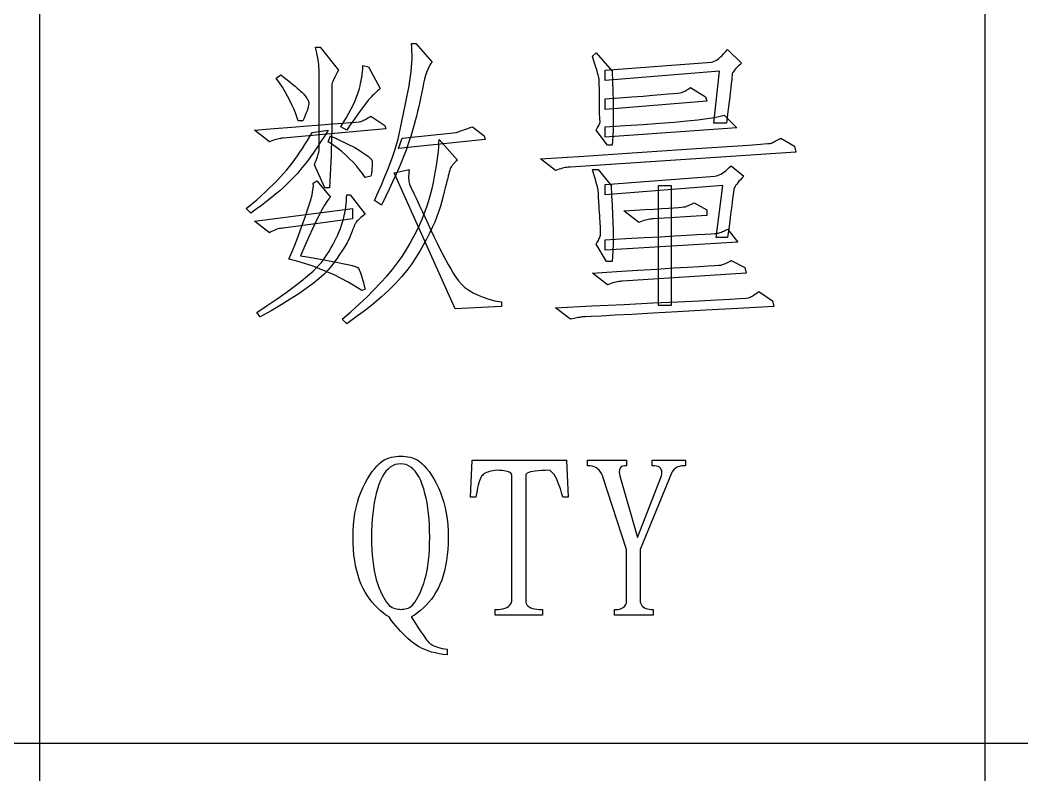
# Model space of a CAD drawing. Extents: x 0 to 420, y 0 to 297.
# Drawn here: x 386.83 to 395.31, y 21.39 to 27.79 of the extents above; entities that cross this region are included whole.
import ezdxf

# ---------------------------------------------------------------- set-up
doc = ezdxf.new("R2010")
doc.units = 0

msp = doc.modelspace()

# ---------------------------------------------------------------- linework, layer by layer
at = {"color": 7, "lineweight": 25}
for p, q in [((387, 15), (387, 35)), ((395, 15), (395, 35)), ((415, 21.66), (363, 21.66))]:
    msp.add_line(p, q, dxfattribs=at)
for points in [[(389.5289, 27.3609), (389.5178, 27.3419), (389.5078, 27.3242), (389.4991, 27.3076), (389.4914, 27.2921), (389.485, 27.2779), (389.4797, 27.2648), (389.4756, 27.2529), (389.4727, 27.2421), (389.4709, 27.2326), (389.4703, 27.2242), (389.4703, 27.214), (389.4703, 27.1992), (389.4703, 27.1796), (389.4703, 27.1554), (389.4703, 27.1265), (389.4703, 27.0929), (389.4703, 27.0546), (389.4703, 27.0117), (389.4703, 26.964), (389.4703, 26.9117), (389.4702, 26.857), (389.4695, 26.8023), (389.4686, 26.7476), (389.4672, 26.6929), (389.4655, 26.6382), (389.4633, 26.5835), (389.4608, 26.5289), (389.4578, 26.4742), (389.4545, 26.4195), (389.4508, 26.3648), (389.4117, 26.3648), (389.3239, 26.5601), (389.3313, 26.5789), (389.3379, 26.5961), (389.3438, 26.6117), (389.3488, 26.6257), (389.3531, 26.6382), (389.3567, 26.6492), (389.3594, 26.6586), (389.3614, 26.6664), (389.3625, 26.6726), (389.3629, 26.6773), (389.3629, 26.6841), (389.3629, 26.6966), (389.3629, 26.7149), (389.3629, 26.739), (389.3629, 26.7689), (389.3629, 26.8044), (389.3629, 26.8458), (389.3629, 26.8929), (389.3629, 26.9458), (389.3629, 27.0044), (389.3629, 27.0635), (389.3629, 27.1175), (389.3629, 27.1666), (389.3629, 27.2107), (389.3629, 27.2498), (389.3629, 27.2839), (389.3629, 27.3131), (389.3629, 27.3373), (389.3629, 27.3564), (389.3629, 27.3707), (389.3626, 27.3831), (389.3618, 27.3968), (389.3603, 27.412), (389.3582, 27.4285), (389.3556, 27.4463), (389.3524, 27.4656), (389.3486, 27.4862), (389.3442, 27.5082), (389.3392, 27.5315), (389.3336, 27.5562), (389.3727, 27.5562)], [(390.1295, 26.7701), (390.1157, 26.7285), (390.0996, 26.6839), (390.0813, 26.6363), (390.0608, 26.5857), (390.038, 26.532), (390.0129, 26.4753), (389.9856, 26.4156), (389.9561, 26.3529), (389.9243, 26.2871), (389.8903, 26.2183), (389.8317, 26.2574), (389.8636, 26.328), (389.8932, 26.3955), (389.9203, 26.4597), (389.9449, 26.5207), (389.9672, 26.5784), (389.9869, 26.633), (390.0043, 26.6843), (390.0192, 26.7324), (390.0316, 26.7773), (390.0416, 26.8189), (390.0504, 26.859), (390.059, 26.8994), (390.0676, 26.9399), (390.076, 26.9806), (390.0844, 27.0215), (390.0926, 27.0627), (390.1008, 27.104), (390.1088, 27.1455), (390.1168, 27.1872), (390.1246, 27.2291), (390.1319, 27.2704), (390.1379, 27.3105), (390.1428, 27.3493), (390.1465, 27.3869), (390.149, 27.4231), (390.1504, 27.4582), (390.1506, 27.4919), (390.1496, 27.5244), (390.1475, 27.5556), (390.1442, 27.5855), (390.1832, 27.5855), (390.3199, 27.4293), (390.3103, 27.4179), (390.3008, 27.4035), (390.2915, 27.3859), (390.2824, 27.3652), (390.2736, 27.3414), (390.2649, 27.3144), (390.2564, 27.2843), (390.2481, 27.2511), (390.24, 27.2148), (390.2321, 27.1753), (390.224, 27.1344), (390.2155, 27.0935), (390.2064, 27.0527), (390.1969, 27.0121), (390.1869, 26.9715), (390.1764, 26.931), (390.1654, 26.8906), (390.1539, 26.8503), (390.142, 26.8102)], [(391.8434, 27.3511), (391.8469, 27.2623), (391.8496, 27.1793), (391.8516, 27.1021), (391.8528, 27.0308), (391.8531, 26.9654), (391.8528, 26.9058), (391.8516, 26.8521), (391.8496, 26.8043), (391.8469, 26.7623), (391.8434, 26.7261), (391.8043, 26.7261), (391.7067, 26.8531), (391.7141, 26.8644), (391.7205, 26.875), (391.7261, 26.8847), (391.7309, 26.8937), (391.7347, 26.9019), (391.7377, 26.9093), (391.7398, 26.916), (391.741, 26.9218), (391.7414, 26.9269), (391.7408, 26.9312), (391.7399, 26.9365), (391.7391, 26.9445), (391.7383, 26.9552), (391.7377, 26.9687), (391.7372, 26.9849), (391.7368, 27.0039), (391.7364, 27.0255), (391.7361, 27.05), (391.736, 27.0771), (391.736, 27.107), (391.7359, 27.137), (391.7358, 27.1644), (391.7355, 27.1893), (391.7352, 27.2117), (391.7347, 27.2315), (391.7342, 27.2488), (391.7336, 27.2635), (391.7328, 27.2757), (391.732, 27.2854), (391.7311, 27.2925), (391.7297, 27.2997), (391.7274, 27.3093), (391.7242, 27.3215), (391.7202, 27.3363), (391.7152, 27.3536), (391.7094, 27.3734), (391.7027, 27.3958), (391.6951, 27.4207), (391.6867, 27.4481), (391.6774, 27.4781), (391.7067, 27.5074)], [(392.8102, 26.9117), (392.7028, 26.9117), (392.7516, 27.3511), (391.7848, 27.273), (391.7848, 27.3609), (392.6832, 27.4293), (392.6951, 27.4321), (392.7075, 27.4367), (392.7202, 27.443), (392.7332, 27.4511), (392.7467, 27.461), (392.7606, 27.4726), (392.7748, 27.486), (392.7895, 27.5011), (392.8045, 27.518), (392.8199, 27.5367), (392.9371, 27.4195), (392.9223, 27.4063), (392.909, 27.3939), (392.8973, 27.3824), (392.8871, 27.3718), (392.8785, 27.3621), (392.8715, 27.3533), (392.866, 27.3453), (392.8621, 27.3382), (392.8598, 27.332), (392.859, 27.3267), (392.8585, 27.3182), (392.8571, 27.3023), (392.8546, 27.2791), (392.8512, 27.2486), (392.8468, 27.2107), (392.8414, 27.1656), (392.8351, 27.1131), (392.8278, 27.0533), (392.8195, 26.9861)], [(389.7828, 27.3902), (389.8805, 27.2046), (389.8689, 27.1948), (389.8575, 27.1847), (389.8462, 27.1745), (389.8352, 27.164), (389.8243, 27.1534), (389.8137, 27.1425), (389.8033, 27.1315), (389.793, 27.1203), (389.7829, 27.1088), (389.7731, 27.0972), (389.7625, 27.0842), (389.7504, 27.0687), (389.7368, 27.0506), (389.7215, 27.03), (389.7047, 27.0069), (389.6863, 26.9812), (389.6664, 26.953), (389.645, 26.9222), (389.6219, 26.8889), (389.5973, 26.8531), (389.5485, 26.8824), (389.5729, 26.9225), (389.5953, 26.9609), (389.6158, 26.9975), (389.6344, 27.0324), (389.651, 27.0655), (389.6656, 27.0968), (389.6783, 27.1264), (389.6891, 27.1543), (389.6979, 27.1803), (389.7047, 27.2046), (389.7103, 27.2277), (389.7153, 27.25), (389.7197, 27.2714), (389.7234, 27.2921), (389.7267, 27.3121), (389.7293, 27.3312), (389.7314, 27.3496), (389.7328, 27.3671), (389.7337, 27.3839), (389.734, 27.4)], [(389.1871, 26.9312), (389.1765, 26.9647), (389.1641, 26.9988), (389.1499, 27.0335), (389.134, 27.0687), (389.1163, 27.1045), (389.0969, 27.141), (389.0757, 27.178), (389.0528, 27.2156), (389.028, 27.2538), (389.0016, 27.2925), (389.0406, 27.3218), (389.0689, 27.2992), (389.0949, 27.2781), (389.1189, 27.2585), (389.1407, 27.2406), (389.1603, 27.2242), (389.1778, 27.2093), (389.1931, 27.196), (389.2063, 27.1843), (389.2173, 27.1742), (389.2262, 27.1656), (389.2337, 27.1578), (389.2407, 27.1502), (389.247, 27.1426), (389.2527, 27.1351), (389.2579, 27.1277), (389.2625, 27.1205), (389.2665, 27.1133), (389.27, 27.1062), (389.2728, 27.0992), (389.275, 27.0923), (389.2763, 27.0846), (389.2762, 27.075), (389.2747, 27.0635), (389.2719, 27.0502), (389.2677, 27.035), (389.2621, 27.0179), (389.2552, 26.999), (389.2469, 26.9783), (389.2372, 26.9557), (389.2262, 26.9312)], [(391.7848, 27.1168), (391.9037, 27.1261), (392.0106, 27.1345), (392.1053, 27.1421), (392.1879, 27.1488), (392.2584, 27.1546), (392.3168, 27.1595), (392.3631, 27.1636), (392.3973, 27.1668), (392.4194, 27.169), (392.4293, 27.1705), (392.4336, 27.1718), (392.4387, 27.1738), (392.4445, 27.1765), (392.4512, 27.1798), (392.4586, 27.1839), (392.4668, 27.1886), (392.4758, 27.194), (392.4856, 27.2002), (392.4961, 27.2069), (392.5074, 27.2144), (392.6344, 27.1363), (392.6442, 27.0972), (391.7848, 27.0289)], [(388.816, 26.8531), (388.9832, 26.8661), (389.1332, 26.8779), (389.2661, 26.8884), (389.3817, 26.8976), (389.4801, 26.9056), (389.5613, 26.9123), (389.6254, 26.9177), (389.6723, 26.9218), (389.702, 26.9247), (389.7145, 26.9263), (389.7189, 26.9276), (389.7242, 26.9296), (389.7306, 26.9323), (389.7379, 26.9357), (389.7462, 26.9398), (389.7555, 26.9445), (389.7657, 26.9499), (389.777, 26.956), (389.7892, 26.9628), (389.8024, 26.9703), (389.9196, 26.8921), (389.9293, 26.8628), (389.0602, 26.7847), (389.052, 26.7844), (389.043, 26.7836), (389.0332, 26.7821), (389.0227, 26.78), (389.0114, 26.7774), (388.9992, 26.7742), (388.9864, 26.7704), (388.9727, 26.766), (388.9582, 26.761), (388.943, 26.7554)], [(391.7848, 26.8824), (391.9531, 26.8921), (392.1063, 26.9019), (392.2444, 26.9117), (392.3676, 26.9214), (392.4757, 26.9312), (392.5688, 26.941), (392.6468, 26.9507), (392.7098, 26.9605), (392.7578, 26.9703), (392.7906, 26.98), (392.8981, 26.8726), (391.7848, 26.7945)], [(390.6617, 26.8824), (390.7594, 26.8043), (390.7692, 26.775), (390.0367, 26.6968), (390.066, 26.7847), (390.525, 26.8335), (390.5317, 26.8358), (390.5399, 26.8386), (390.5496, 26.842), (390.561, 26.8461), (390.5739, 26.8506), (390.5883, 26.8558), (390.6043, 26.8616), (390.6219, 26.8679), (390.6411, 26.8749)], [(389.153, 26.4576), (389.1255, 26.429), (389.0961, 26.4), (389.0646, 26.3704), (389.0311, 26.3404), (388.9955, 26.3099), (388.9578, 26.2789), (388.9182, 26.2474), (388.8764, 26.2154), (388.8326, 26.1829), (388.7867, 26.15), (388.7477, 26.189), (388.7915, 26.2257), (388.8332, 26.2615), (388.8728, 26.2964), (388.9102, 26.3304), (388.9454, 26.3636), (388.9785, 26.3959), (389.0095, 26.4272), (389.0383, 26.4578), (389.065, 26.4874), (389.0895, 26.5162), (389.1127, 26.5448), (389.1356, 26.5742), (389.158, 26.6042), (389.1801, 26.6349), (389.2018, 26.6663), (389.2231, 26.6984), (389.244, 26.7312), (389.2645, 26.7646), (389.2846, 26.7987), (389.3043, 26.8335), (389.441, 26.8531), (389.41, 26.8034), (389.3795, 26.756), (389.3495, 26.7108), (389.3199, 26.6679), (389.2909, 26.6273), (389.2623, 26.5888), (389.2343, 26.5526), (389.2067, 26.5187), (389.1796, 26.487)], [(389.441, 26.7554), (389.4606, 26.8043), (389.6656, 26.7066), (389.6899, 26.6915), (389.7119, 26.6775), (389.7317, 26.6646), (389.7492, 26.6527), (389.7645, 26.6419), (389.7776, 26.6322), (389.7884, 26.6235), (389.7969, 26.616), (389.8032, 26.6095), (389.8073, 26.6041), (389.8098, 26.5982), (389.8117, 26.5906), (389.813, 26.5811), (389.8135, 26.5697), (389.8134, 26.5564), (389.8125, 26.5414), (389.811, 26.5244), (389.8088, 26.5056), (389.8059, 26.485), (389.8024, 26.4625), (389.7535, 26.4527), (389.7311, 26.4856), (389.7067, 26.5179), (389.6803, 26.5497), (389.652, 26.5808), (389.6217, 26.6114), (389.5895, 26.6414), (389.5553, 26.6708), (389.5192, 26.6996), (389.4811, 26.7278)], [(390.403, 26.2525), (390.3911, 26.2099), (390.377, 26.1662), (390.3606, 26.1212), (390.342, 26.0752), (390.3212, 26.0279), (390.2981, 25.9794), (390.2727, 25.9298), (390.2451, 25.8791), (390.2153, 25.8271), (390.1832, 25.774), (390.1475, 25.72), (390.1067, 25.6656), (390.0608, 25.6106), (390.0098, 25.5552), (389.9537, 25.4993), (389.8926, 25.4429), (389.8264, 25.386), (389.7551, 25.3287), (389.6787, 25.2708), (389.5973, 25.2125), (389.5582, 25.2515), (389.6322, 25.3154), (389.7018, 25.3781), (389.767, 25.4396), (389.8278, 25.5), (389.8842, 25.5591), (389.9362, 25.6171), (389.9838, 25.674), (390.027, 25.7296), (390.0658, 25.7841), (390.1002, 25.8375), (390.1314, 25.8901), (390.1606, 25.9427), (390.1877, 25.9952), (390.2127, 26.0476), (390.2357, 26.0999), (390.2567, 26.1521), (390.2756, 26.2042), (390.2924, 26.2562), (390.3072, 26.3081), (390.3199, 26.3599), (390.3311, 26.4106), (390.341, 26.4593), (390.3498, 26.506), (390.3575, 26.5505), (390.3639, 26.5931), (390.3692, 26.6335), (390.3733, 26.672), (390.3762, 26.7084), (390.378, 26.7427), (390.3785, 26.775), (390.5348, 26.5992), (390.5236, 26.5895), (390.5133, 26.5798), (390.504, 26.5703), (390.4957, 26.5609), (390.4884, 26.5516), (390.4821, 26.5423), (390.4767, 26.5332), (390.4723, 26.5242), (390.4689, 26.5152), (390.4664, 26.5064), (390.4641, 26.496), (390.4608, 26.4822), (390.4566, 26.4651), (390.4516, 26.4447), (390.4457, 26.421), (390.4389, 26.3939), (390.4312, 26.3635), (390.4227, 26.3298), (390.4133, 26.2928)], [(391.2379, 26.6089), (391.6036, 26.6331), (391.9313, 26.6548), (392.2208, 26.6741), (392.4723, 26.691), (392.6857, 26.7054), (392.861, 26.7173), (392.9982, 26.7269), (393.0973, 26.7339), (393.1583, 26.7386), (393.1813, 26.7408), (393.1857, 26.7421), (393.191, 26.7441), (393.1974, 26.7468), (393.2047, 26.7502), (393.213, 26.7542), (393.2223, 26.7589), (393.2325, 26.7644), (393.2438, 26.7705), (393.256, 26.7773), (393.2692, 26.7847), (393.3864, 26.7164), (393.3961, 26.6675), (391.4918, 26.5406), (391.4818, 26.5403), (391.4711, 26.5394), (391.4599, 26.5379), (391.4481, 26.5359), (391.4357, 26.5333), (391.4227, 26.53), (391.4091, 26.5262), (391.395, 26.5218), (391.3802, 26.5168), (391.3649, 26.5113)], [(392.9567, 26.4625), (392.9418, 26.4473), (392.9283, 26.4332), (392.9164, 26.42), (392.9059, 26.4078), (392.8969, 26.3965), (392.8893, 26.3863), (392.8832, 26.377), (392.8785, 26.3687), (392.8754, 26.3614), (392.8737, 26.355), (392.8723, 26.3457), (392.8699, 26.3293), (392.8668, 26.3058), (392.8627, 26.2753), (392.8578, 26.2378), (392.852, 26.1933), (392.8453, 26.1418), (392.8377, 26.0832), (392.8293, 26.0175), (392.8199, 25.9449), (392.7223, 25.9449), (392.7809, 26.3843), (391.7848, 26.3062), (391.7848, 26.3941), (392.7125, 26.4625), (392.7244, 26.4651), (392.7368, 26.4691), (392.7495, 26.4745), (392.7625, 26.4812), (392.776, 26.4893), (392.7899, 26.4988), (392.8041, 26.5096), (392.8188, 26.5218), (392.8338, 26.5354), (392.8492, 26.5503)], [(390.1246, 26.521), (390.123, 26.5003), (390.1219, 26.481), (390.1214, 26.4632), (390.1215, 26.4468), (390.1222, 26.4319), (390.1235, 26.4185), (390.1253, 26.4065), (390.1277, 26.396), (390.1308, 26.387), (390.1344, 26.3794), (390.1394, 26.3701), (390.1467, 26.3556), (390.1562, 26.3361), (390.168, 26.3115), (390.182, 26.2818), (390.1983, 26.247), (390.2168, 26.2072), (390.2375, 26.1623), (390.2605, 26.1123), (390.2858, 26.0572), (390.3118, 26.0008), (390.3373, 25.947), (390.3622, 25.8958), (390.3865, 25.847), (390.4103, 25.8008), (390.4334, 25.7572), (390.456, 25.7161), (390.478, 25.6775), (390.4993, 25.6415), (390.5201, 25.608), (390.5424, 25.5769), (390.5684, 25.548), (390.5979, 25.5214), (390.6311, 25.497), (390.6678, 25.4749), (390.7082, 25.455), (390.7522, 25.4374), (390.7998, 25.422), (390.851, 25.4089), (390.9059, 25.398), (390.9059, 25.3589), (390.5153, 25.3394), (389.9977, 26.4918)], [(391.7067, 25.8863), (391.7141, 25.8978), (391.7207, 25.9087), (391.7266, 25.9192), (391.7317, 25.9293), (391.736, 25.9388), (391.7395, 25.9478), (391.7422, 25.9564), (391.7442, 25.9644), (391.7453, 25.972), (391.7457, 25.9791), (391.7456, 25.987), (391.7453, 25.9972), (391.7448, 26.0097), (391.7442, 26.0244), (391.7433, 26.0413), (391.7422, 26.0605), (391.7409, 26.0819), (391.7395, 26.1056), (391.7378, 26.1315), (391.736, 26.1597), (391.7341, 26.1878), (391.7325, 26.2134), (391.731, 26.2366), (391.7297, 26.2574), (391.7286, 26.2757), (391.7278, 26.2916), (391.7271, 26.305), (391.7266, 26.316), (391.7263, 26.3245), (391.7262, 26.3306), (391.7257, 26.3369), (391.7242, 26.3461), (391.7218, 26.358), (391.7184, 26.3728), (391.714, 26.3904), (391.7086, 26.4109), (391.7023, 26.4342), (391.6949, 26.4603), (391.6866, 26.4893), (391.6774, 26.521), (391.7262, 26.521), (391.8336, 26.3843), (391.839, 26.2988), (391.8434, 26.2179), (391.8468, 26.1418), (391.8492, 26.0703), (391.8507, 26.0035), (391.8512, 25.9414), (391.8507, 25.8839), (391.8492, 25.8312), (391.8468, 25.7832), (391.8434, 25.7398), (391.7946, 25.7398)], [(389.7242, 25.4957), (389.6671, 25.5317), (389.609, 25.5656), (389.5499, 25.5973), (389.4899, 25.6269), (389.4288, 25.6544), (389.3668, 25.6796), (389.3038, 25.7028), (389.2399, 25.7238), (389.1749, 25.7426), (389.109, 25.7593), (389.1515, 25.8642), (389.1891, 25.9601), (389.2218, 26.047), (389.2496, 26.125), (389.2726, 26.1939), (389.2906, 26.2539), (389.3038, 26.3048), (389.3121, 26.3468), (389.3156, 26.3798), (389.3141, 26.4039), (389.3434, 26.4234), (389.4606, 26.2867), (389.4457, 26.2711), (389.4285, 26.248), (389.409, 26.2172), (389.3871, 26.1789), (389.3629, 26.1329), (389.3364, 26.0793), (389.3074, 26.018), (389.2762, 25.9492), (389.2426, 25.8727), (389.2067, 25.7886), (389.2959, 25.7735), (389.3762, 25.7595), (389.4475, 25.7466), (389.5098, 25.7347), (389.5631, 25.7239), (389.6075, 25.7142), (389.6428, 25.7056), (389.6692, 25.698), (389.6866, 25.6915), (389.6949, 25.6861), (389.699, 25.6799), (389.7036, 25.671), (389.7084, 25.6596), (389.7137, 25.6455), (389.7194, 25.6287), (389.7254, 25.6093), (389.7319, 25.5873), (389.7387, 25.5627), (389.7459, 25.5354), (389.7535, 25.5054)], [(392.234, 25.3687), (392.234, 26.3843), (392.3414, 26.3843), (392.3414, 25.3687)], [(388.8649, 25.271), (388.8356, 25.3101), (388.9257, 25.3691), (389.0084, 25.4252), (389.0839, 25.4781), (389.152, 25.5281), (389.2128, 25.575), (389.2662, 25.6189), (389.3124, 25.6598), (389.3512, 25.6976), (389.3827, 25.7324), (389.4069, 25.7642), (389.4268, 25.7943), (389.4455, 25.824), (389.4631, 25.8533), (389.4795, 25.8822), (389.4948, 25.9107), (389.5088, 25.9388), (389.5217, 25.9666), (389.5334, 25.9939), (389.544, 26.0209), (389.5533, 26.0474), (389.5617, 26.0737), (389.5692, 26.1), (389.5757, 26.1261), (389.5815, 26.1521), (389.5863, 26.178), (389.5903, 26.2039), (389.5933, 26.2296), (389.5955, 26.2552), (389.5969, 26.2808), (389.5973, 26.3062), (389.6266, 26.3062), (389.7535, 26.1402), (389.7404, 26.1306), (389.7283, 26.1214), (389.7173, 26.1127), (389.7075, 26.1043), (389.6986, 26.0962), (389.6909, 26.0886), (389.6841, 26.0814), (389.6785, 26.0746), (389.674, 26.0681), (389.6705, 26.0621), (389.6674, 26.0557), (389.6641, 26.0484), (389.6604, 26.0401), (389.6565, 26.0308), (389.6522, 26.0206), (389.6477, 26.0093), (389.6429, 25.9971), (389.6377, 25.9839), (389.6323, 25.9698), (389.6266, 25.9546), (389.6198, 25.9381), (389.611, 25.9197), (389.6002, 25.8994), (389.5875, 25.8773), (389.5729, 25.8533), (389.5563, 25.8275), (389.5377, 25.7998), (389.5172, 25.7703), (389.4948, 25.7389), (389.4703, 25.7056), (389.4414, 25.6705), (389.4055, 25.6335), (389.3625, 25.5947), (389.3125, 25.5541), (389.2555, 25.5115), (389.1914, 25.4671), (389.1203, 25.4209), (389.0422, 25.3728), (388.9571, 25.3229)], [(392.6442, 26.1793), (392.6442, 26.1304), (392.1949, 26.1011), (392.1849, 26.1008), (392.1743, 26.1), (392.163, 26.0985), (392.1512, 26.0964), (392.1388, 26.0938), (392.1258, 26.0906), (392.1122, 26.0868), (392.0981, 26.0824), (392.0833, 26.0774), (392.068, 26.0718), (391.941, 26.1695), (392.0359, 26.1751), (392.1211, 26.1802), (392.1968, 26.1849), (392.2629, 26.189), (392.3195, 26.1927), (392.3664, 26.1959), (392.4038, 26.1985), (392.4317, 26.2007), (392.4499, 26.2024), (392.4586, 26.2037), (392.4629, 26.2049), (392.468, 26.2066), (392.4738, 26.2088), (392.4805, 26.2115), (392.4879, 26.2147), (392.4961, 26.2183), (392.5051, 26.2225), (392.5149, 26.2271), (392.5254, 26.2322), (392.5367, 26.2378)], [(389.0602, 26.023), (389.0502, 26.0226), (389.0399, 26.0214), (389.0291, 26.0195), (389.018, 26.0168), (389.0065, 26.0132), (388.9946, 26.0089), (388.9822, 26.0039), (388.9695, 25.998), (388.9565, 25.9914), (388.943, 25.9839), (388.816, 26.0816), (389.6461, 26.189), (389.6461, 26.1011)], [(391.7848, 25.8375), (391.7848, 25.9253), (391.9577, 25.9347), (392.1131, 25.9431), (392.251, 25.9507), (392.3715, 25.9574), (392.4745, 25.9632), (392.56, 25.9681), (392.628, 25.9722), (392.6785, 25.9753), (392.7116, 25.9776), (392.7272, 25.9791), (392.7343, 25.9803), (392.7418, 25.982), (392.7499, 25.9842), (392.7584, 25.9869), (392.7675, 25.99), (392.777, 25.9937), (392.787, 25.9979), (392.7975, 26.0025), (392.8085, 26.0076), (392.8199, 26.0132), (392.9078, 25.9058)], [(391.9313, 25.5738), (391.9212, 25.5735), (391.9106, 25.5726), (391.8994, 25.5711), (391.8875, 25.5691), (391.8751, 25.5665), (391.8621, 25.5632), (391.8486, 25.5594), (391.8344, 25.555), (391.8196, 25.5501), (391.8043, 25.5445), (391.6774, 25.6421), (391.8798, 25.6551), (392.0613, 25.6668), (392.222, 25.677), (392.3618, 25.6859), (392.4806, 25.6934), (392.5786, 25.6996), (392.6556, 25.7043), (392.7117, 25.7078), (392.747, 25.7098), (392.7614, 25.7105), (392.7657, 25.7109), (392.7711, 25.7121), (392.7775, 25.714), (392.7848, 25.7168), (392.7931, 25.7203), (392.8024, 25.7246), (392.8126, 25.7296), (392.8239, 25.7355), (392.8361, 25.7421), (392.8492, 25.7496), (392.9664, 25.691), (392.9762, 25.6421)], [(393.2106, 25.3589), (392.9079, 25.3422), (392.6365, 25.3273), (392.3965, 25.3141), (392.1879, 25.3027), (392.0106, 25.293), (391.8647, 25.2851), (391.7501, 25.279), (391.6668, 25.2746), (391.6149, 25.2719), (391.5944, 25.271), (391.5889, 25.2709), (391.5825, 25.2703), (391.5749, 25.2693), (391.5662, 25.2679), (391.5565, 25.2662), (391.5457, 25.264), (391.5339, 25.2615), (391.5209, 25.2585), (391.5069, 25.2552), (391.4918, 25.2515), (391.3649, 25.3492), (391.6712, 25.3641), (391.9457, 25.3775), (392.1884, 25.3895), (392.3992, 25.4), (392.5782, 25.409), (392.7254, 25.4166), (392.8408, 25.4227), (392.9243, 25.4273), (392.9759, 25.4305), (392.9957, 25.4322), (393.0001, 25.4336), (393.0055, 25.4359), (393.0118, 25.4391), (393.0192, 25.4431), (393.0275, 25.4481), (393.0367, 25.4539), (393.047, 25.4606), (393.0582, 25.4681), (393.0704, 25.4766), (393.0836, 25.4859), (393.2008, 25.4078)], [(389.9558, 22.7305), (389.9297, 22.747), (389.9046, 22.7652), (389.8803, 22.7851), (389.8571, 22.8068), (389.8347, 22.8301), (389.8133, 22.8552), (389.7928, 22.882), (389.7733, 22.9105), (389.7547, 22.9407), (389.7371, 22.9727), (389.7207, 23.0066), (389.7061, 23.0425), (389.6932, 23.0806), (389.6821, 23.1208), (389.6726, 23.1631), (389.6649, 23.2075), (389.6588, 23.2541), (389.6546, 23.3027), (389.652, 23.3534), (389.6511, 23.4063), (389.6521, 23.4594), (389.6552, 23.5108), (389.6603, 23.5606), (389.6674, 23.6088), (389.6765, 23.6553), (389.6877, 23.7002), (389.7009, 23.7434), (389.7161, 23.785), (389.7334, 23.825), (389.7527, 23.8633), (389.773, 23.8992), (389.7933, 23.9319), (389.8136, 23.9614), (389.8339, 23.9877), (389.8542, 24.0108), (389.8746, 24.0307), (389.8949, 24.0473), (389.9152, 24.0608), (389.9355, 24.0711), (389.9558, 24.0782), (389.9761, 24.0831), (389.9963, 24.0869), (390.0164, 24.0897), (390.0364, 24.0913), (390.0564, 24.0918), (390.0763, 24.0913), (390.0961, 24.0897), (390.1158, 24.0869), (390.1355, 24.0831), (390.155, 24.0782), (390.1746, 24.0711), (390.1942, 24.0608), (390.214, 24.0473), (390.2338, 24.0307), (390.2537, 24.0108), (390.2736, 23.9877), (390.2937, 23.9614), (390.3138, 23.9319), (390.334, 23.8992), (390.3542, 23.8633), (390.3735, 23.825), (390.3908, 23.785), (390.406, 23.7434), (390.4193, 23.7002), (390.4304, 23.6553), (390.4396, 23.6088), (390.4467, 23.5606), (390.4518, 23.5108), (390.4548, 23.4594), (390.4558, 23.4063), (390.455, 23.3534), (390.4524, 23.3027), (390.4481, 23.2541), (390.442, 23.2075), (390.4343, 23.1631), (390.4249, 23.1208), (390.4137, 23.0806), (390.4008, 23.0425), (390.3862, 23.0066), (390.3699, 22.9727), (390.3521, 22.9407), (390.3333, 22.9105), (390.3134, 22.882), (390.2924, 22.8552), (390.2703, 22.8301), (390.2471, 22.8068), (390.2228, 22.7851), (390.1974, 22.7652), (390.1709, 22.747), (390.1433, 22.7305), (390.1645, 22.6974), (390.1842, 22.6669), (390.2026, 22.639), (390.2196, 22.6136), (390.2351, 22.5909), (390.2492, 22.5707), (390.262, 22.5531), (390.2733, 22.538), (390.2832, 22.5256), (390.2917, 22.5157), (390.3004, 22.5074), (390.3105, 22.4996), (390.3222, 22.4923), (390.3355, 22.4857), (390.3503, 22.4795), (390.3668, 22.474), (390.3847, 22.4689), (390.4042, 22.4644), (390.4254, 22.4605), (390.448, 22.4571), (390.448, 22.4102), (390.4128, 22.414), (390.3789, 22.4193), (390.3465, 22.4259), (390.3155, 22.434), (390.2859, 22.4434), (390.2577, 22.4543), (390.2309, 22.4665), (390.2055, 22.4802), (390.1815, 22.4953), (390.1589, 22.5118), (390.1372, 22.5294), (390.1158, 22.548), (390.0947, 22.5675), (390.0739, 22.588), (390.0535, 22.6094), (390.0333, 22.6318), (390.0135, 22.655), (389.9939, 22.6793), (389.9747, 22.7044)], [(389.9949, 22.8047), (390.0073, 22.8012), (390.0197, 22.7985), (390.032, 22.7965), (390.0443, 22.7954), (390.0564, 22.795), (390.0685, 22.7954), (390.0804, 22.7965), (390.0924, 22.7985), (390.1042, 22.8012), (390.116, 22.8047), (390.1277, 22.81), (390.1396, 22.818), (390.1515, 22.8288), (390.1635, 22.8422), (390.1755, 22.8584), (390.1877, 22.8774), (390.1999, 22.8991), (390.2122, 22.9235), (390.2246, 22.9506), (390.2371, 22.9805), (390.2489, 23.0129), (390.2596, 23.0475), (390.2689, 23.0845), (390.2771, 23.1236), (390.2839, 23.1651), (390.2896, 23.2088), (390.2939, 23.2548), (390.2971, 23.303), (390.299, 23.3535), (390.2996, 23.4063), (390.299, 23.4593), (390.2971, 23.5104), (390.2939, 23.5596), (390.2896, 23.6069), (390.2839, 23.6524), (390.2771, 23.696), (390.2689, 23.7377), (390.2596, 23.7775), (390.2489, 23.8155), (390.2371, 23.8516), (390.224, 23.885), (390.2097, 23.9149), (390.1943, 23.9413), (390.1777, 23.9641), (390.1599, 23.9834), (390.141, 23.9993), (390.1208, 24.0116), (390.0995, 24.0204), (390.0771, 24.0256), (390.0535, 24.0274), (390.0298, 24.0256), (390.0074, 24.0204), (389.9861, 24.0116), (389.966, 23.9993), (389.947, 23.9834), (389.9293, 23.9641), (389.9127, 23.9413), (389.8972, 23.9149), (389.883, 23.885), (389.8699, 23.8516), (389.858, 23.8155), (389.8474, 23.7775), (389.838, 23.7377), (389.8299, 23.696), (389.823, 23.6524), (389.8174, 23.6069), (389.813, 23.5596), (389.8099, 23.5104), (389.808, 23.4593), (389.8074, 23.4063), (389.808, 23.3535), (389.8099, 23.303), (389.813, 23.2548), (389.8174, 23.2088), (389.823, 23.1651), (389.8299, 23.1236), (389.838, 23.0845), (389.8474, 23.0475), (389.858, 23.0129), (389.8699, 22.9805), (389.8824, 22.9506), (389.8949, 22.9235), (389.9074, 22.8991), (389.9199, 22.8774), (389.9324, 22.8584), (389.9449, 22.8422), (389.9574, 22.8288), (389.9699, 22.818), (389.9824, 22.81)], [(391.3152, 23.9727), (391.2794, 23.9723), (391.2471, 23.9711), (391.2181, 23.9692), (391.1927, 23.9665), (391.1707, 23.9629), (391.1521, 23.9586), (391.1369, 23.9536), (391.1252, 23.9477), (391.1169, 23.9411), (391.1121, 23.9336), (391.1121, 22.8555), (391.1163, 22.8436), (391.1227, 22.833), (391.1313, 22.8236), (391.1421, 22.8155), (391.155, 22.8086), (391.1702, 22.803), (391.1875, 22.7986), (391.2071, 22.7955), (391.2288, 22.7936), (391.2527, 22.793), (391.2527, 22.7461), (390.8542, 22.7461), (390.8542, 22.793), (390.8781, 22.7937), (390.8999, 22.7958), (390.9194, 22.7993), (390.9367, 22.8043), (390.9519, 22.8106), (390.9649, 22.8183), (390.9756, 22.8275), (390.9843, 22.838), (390.9907, 22.85), (390.9949, 22.8633), (390.9949, 23.9336), (390.9908, 23.9411), (390.9849, 23.9477), (390.9771, 23.9536), (390.9674, 23.9586), (390.9558, 23.9629), (390.9424, 23.9665), (390.9271, 23.9692), (390.9099, 23.9711), (390.8908, 23.9723), (390.8699, 23.9727), (390.8517, 23.9709), (390.8349, 23.9685), (390.8192, 23.9656), (390.8049, 23.9621), (390.7917, 23.9581), (390.7799, 23.9535), (390.7693, 23.9484), (390.7599, 23.9427), (390.7517, 23.9365), (390.7449, 23.9297), (390.7387, 23.9216), (390.7327, 23.9111), (390.7268, 23.8984), (390.7211, 23.8835), (390.7156, 23.8663), (390.7102, 23.8468), (390.705, 23.825), (390.6999, 23.801), (390.6949, 23.7747), (390.6902, 23.7461), (390.6433, 23.7461), (390.6589, 24.0586), (391.4558, 24.0586), (391.4714, 23.7461), (391.4246, 23.7461), (391.415, 23.7822), (391.4052, 23.8152), (391.395, 23.8453), (391.3846, 23.8724), (391.3738, 23.8965), (391.3627, 23.9177), (391.3513, 23.9359), (391.3396, 23.9511), (391.3275, 23.9634)], [(391.8621, 22.793), (391.8785, 22.7936), (391.8936, 22.7952), (391.9073, 22.7979), (391.9196, 22.8018), (391.9304, 22.8067), (391.9399, 22.8127), (391.9479, 22.8198), (391.9546, 22.828), (391.9598, 22.8373), (391.9636, 22.8477), (391.9636, 23.3008), (391.7683, 23.9102), (391.7614, 23.9295), (391.753, 23.9468), (391.7432, 23.962), (391.7321, 23.9752), (391.7195, 23.9864), (391.7055, 23.9955), (391.6901, 24.0026), (391.6733, 24.0077), (391.6551, 24.0107), (391.6355, 24.0118), (391.6355, 24.0586), (391.9636, 24.0586), (391.9636, 24.0118), (391.949, 24.0109), (391.9364, 24.0083), (391.9259, 24.004), (391.9174, 23.998), (391.9109, 23.9903), (391.9064, 23.9808), (391.904, 23.9697), (391.9036, 23.9568), (391.9053, 23.9422), (391.9089, 23.9258), (392.0574, 23.4024), (392.2605, 23.9258), (392.2639, 23.9422), (392.2649, 23.9568), (392.2633, 23.9697), (392.2592, 23.9808), (392.2527, 23.9903), (392.2436, 23.998), (392.2321, 24.004), (392.218, 24.0083), (392.2014, 24.0109), (392.1824, 24.0118), (392.1824, 24.0586), (392.4636, 24.0586), (392.4636, 24.0118), (392.4456, 24.0111), (392.4289, 24.0093), (392.4137, 24.0061), (392.3999, 24.0018), (392.3875, 23.9961), (392.3764, 23.9893), (392.3668, 23.9811), (392.3586, 23.9718), (392.3518, 23.9611), (392.3464, 23.9493), (392.0808, 23.3008), (392.0808, 22.8555), (392.0847, 22.8436), (392.0902, 22.833), (392.0972, 22.8236), (392.1058, 22.8155), (392.116, 22.8086), (392.1277, 22.803), (392.141, 22.7986), (392.1558, 22.7955), (392.1722, 22.7936), (392.1902, 22.793), (392.1902, 22.7461), (391.8621, 22.7461)]]:
    msp.add_lwpolyline(points, close=True, dxfattribs=at)

doc.saveas('drawing.dxf')
